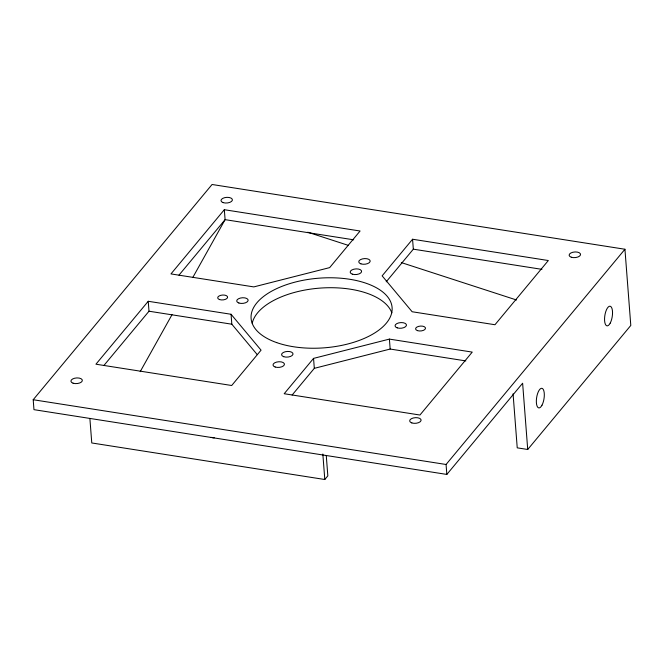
<?xml version="1.0" encoding="UTF-8"?>
<svg xmlns="http://www.w3.org/2000/svg" width="664" height="664" viewBox="0 0 664 664"><rect width="100%" height="100%" fill="white"/><g stroke="black" fill="none" stroke-linecap="round" stroke-linejoin="round"><path stroke-width="1" d="M140.204 371.649L172.034 314.653M192.751 277.552L225.096 219.651L224.324 209.708L360.087 231.006L329.659 267.617L253.797 286.906L170.972 273.917L224.324 209.708M527.722 449.486L522.626 383.228L446.839 474.428L33.964 409.663L33.2 399.728L212.065 184.492L624.94 249.249L630.8 325.451L527.722 449.486L517.231 447.843L513.073 393.81M148.238 301.282L95.94 364.204L231.694 385.502L261.06 350.16L231.064 314.271L148.238 301.282L149.002 311.217L103.982 365.383M178.981 275.137L225.096 219.651L353.704 239.82M313.549 358.394L284.184 393.735L419.938 415.025L472.237 352.103L389.403 339.105L313.549 358.394L314.313 368.337L292.127 395.038M412.568 239.239L382.14 275.851L412.137 311.748L494.971 324.738L548.323 260.529L412.568 239.239L413.332 249.174L386.216 281.81M89.889 418.494L91.773 442.963L324.804 479.508L327.833 475.864L326.265 455.471M446.839 474.428L446.067 464.485L624.94 249.249M314.313 368.337L390.166 349.048L465.837 360.917M413.332 249.174L541.948 269.352M149.002 311.217L231.827 324.206L257.258 354.642M33.2 399.728L446.067 464.485M307.747 232.201L348.127 245.306M401.305 262.579L516.526 299.995M389.403 339.105L390.166 349.048M322.837 454.027L324.804 479.508M231.064 314.271L231.827 324.206M214.273 437.825A9.935 7.794 39.7 0 1 211.102 437.327M252.237 323.219A70.699 34.918 -4.4 0 1 320.081 288.101A70.699 34.918 -4.4 0 1 391.851 312.868M610.208 323.127A9.935 3.735 -81.1 0 0 610.863 306.585A9.935 3.735 -81.1 0 0 604.564 318.388A9.935 3.735 -81.1 0 0 610.208 323.127M541.99 405.206A9.935 3.735 -81.1 0 0 542.654 388.672A9.935 3.735 -81.1 0 0 536.354 400.467A9.935 3.735 -81.1 0 0 541.99 405.206M571.289 257.225A5.735 2.83 -4.4 0 0 580.502 254.885A5.735 2.83 -4.4 0 0 572.741 252.278A5.735 2.83 -4.4 0 0 571.289 257.225M223.154 202.62A5.735 2.83 -4.4 0 0 232.367 200.271A5.735 2.83 -4.4 0 0 224.598 197.673A5.735 2.83 -4.4 0 0 223.154 202.62M411.838 422.926A5.735 2.83 -4.4 0 0 421.051 420.586A5.735 2.83 -4.4 0 0 413.29 417.98A5.735 2.83 -4.4 0 0 411.838 422.926M73.081 383.194A5.735 2.83 -4.4 0 0 82.294 380.854A5.735 2.83 -4.4 0 0 74.534 378.248A5.735 2.83 -4.4 0 0 73.081 383.194M276.689 342.607A70.699 34.918 -4.4 0 0 391.171 314.769A70.699 34.918 -4.4 0 0 296.949 281.644A70.699 34.918 -4.4 0 0 276.689 342.607M352.343 274.166A5.735 2.83 -4.4 0 0 361.556 271.825A5.735 2.83 -4.4 0 0 353.796 269.219A5.735 2.83 -4.4 0 0 352.343 274.166M397.213 327.858A5.735 2.83 -4.4 0 0 406.426 325.509A5.735 2.83 -4.4 0 0 398.666 322.911A5.735 2.83 -4.4 0 0 397.213 327.858M283.752 356.709A5.735 2.83 -4.4 0 0 292.965 354.368A5.735 2.83 -4.4 0 0 285.196 351.762A5.735 2.83 -4.4 0 0 283.752 356.709M238.874 303.016A5.735 2.83 -4.4 0 0 248.087 300.676A5.735 2.83 -4.4 0 0 240.327 298.07A5.735 2.83 -4.4 0 0 238.874 303.016M275.178 367.018A5.735 2.83 -4.4 0 0 284.391 364.677A5.735 2.83 -4.4 0 0 276.631 362.071A5.735 2.83 -4.4 0 0 275.178 367.018M219.577 299.588A4.963 2.449 -4.4 0 0 227.553 297.563A4.963 2.449 -4.4 0 0 220.83 295.306A4.963 2.449 -4.4 0 0 219.577 299.588M360.917 263.857A5.735 2.83 -4.4 0 0 370.13 261.508A5.735 2.83 -4.4 0 0 362.37 258.91A5.735 2.83 -4.4 0 0 360.917 263.857M417.473 330.63A4.963 2.449 -4.4 0 0 425.45 328.605A4.963 2.449 -4.4 0 0 418.727 326.348A4.963 2.449 -4.4 0 0 417.473 330.63"/></g></svg>
